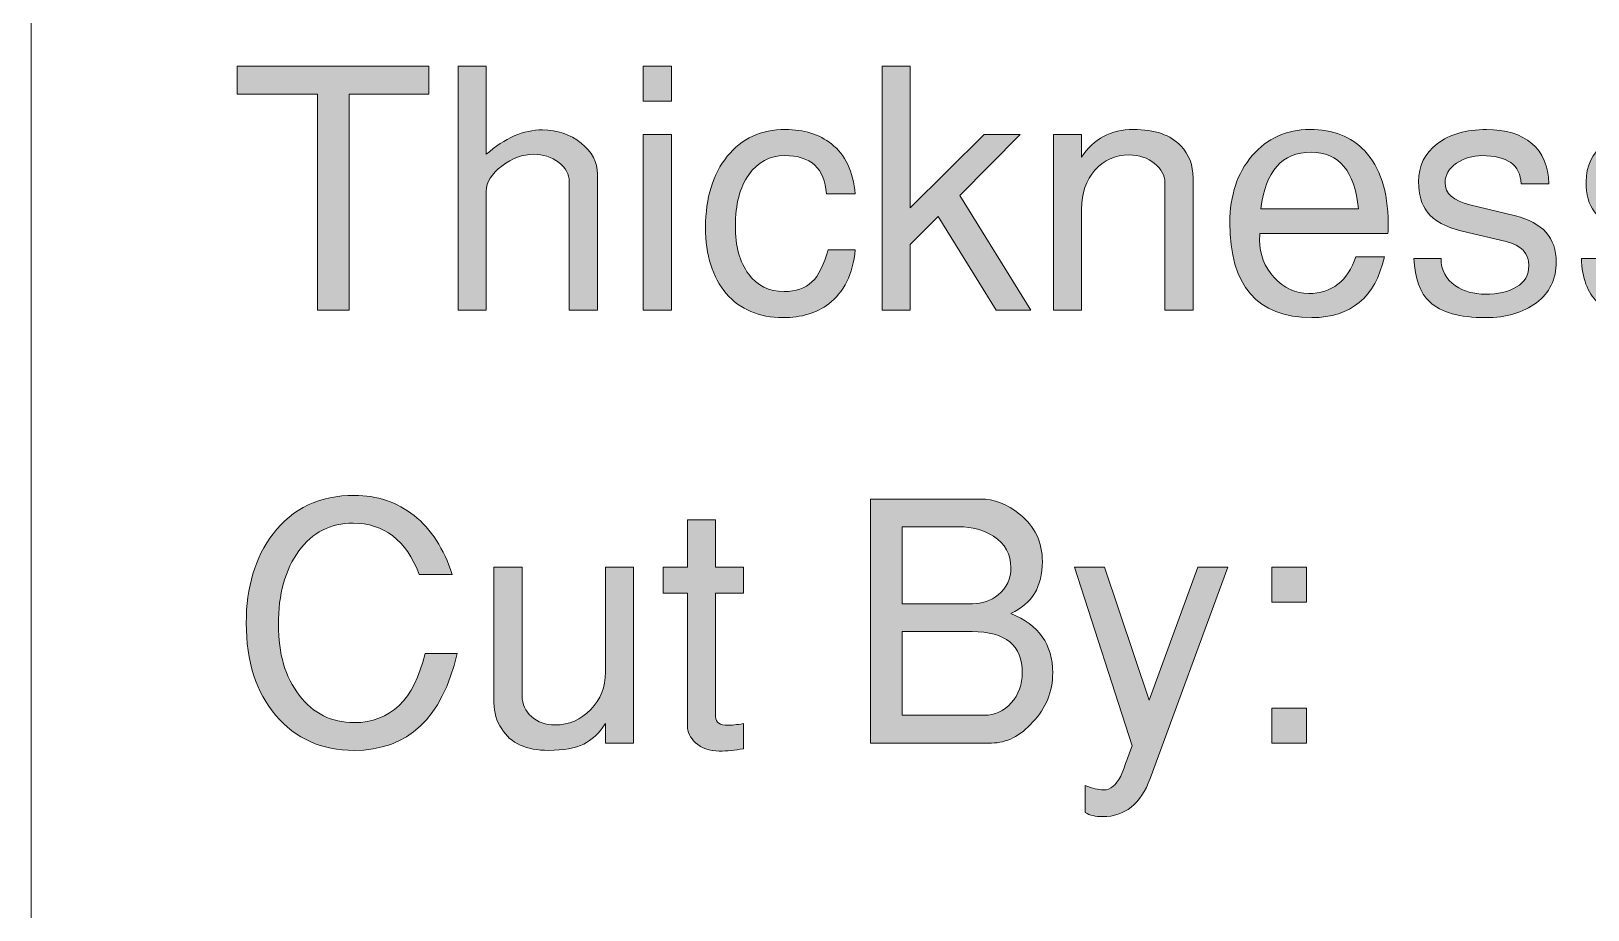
# Model space of a CAD drawing. Header units: inches. Extents: x 0.51 to 4.61, y -3.99 to -0.49.
# Drawn here: x 0.505 to 1.28, y -3.553 to -3.115 of the extents above; entities that cross this region are included whole.
import ezdxf

# ---------------------------------------------------------------- set-up
doc = ezdxf.new("R2010")
doc.units = ezdxf.units.IN
doc.header["$MEASUREMENT"] = 0
doc.layers.add('Layer 1', color=7, linetype='Continuous')

# ---------------------------------------------------------------- blocks, each defined once
blk = doc.blocks.new('block 9')
at = {"layer": 'Layer 1', "true_color": 0xed1f24}
h = blk.add_hatch(color=240, dxfattribs=at)
h.dxf.hatch_style = 2
h.paths.add_polyline_path([(0.70293, -3.14682), (0.66326, -3.14682), (0.66326, -3.25448), (0.64759, -3.25448), (0.64759, -3.14682), (0.60759, -3.14682), (0.60759, -3.13298), (0.70293, -3.13298)])
h = blk.add_hatch(color=240, dxfattribs=at)
h.dxf.hatch_style = 2
edge = h.paths.add_edge_path()
edge.add_spline(control_points=[(0.78693, -3.25448), (0.78693, -3.25448), (0.77293, -3.25448), (0.77293, -3.25448), (0.77293, -3.25448), (0.77293, -3.19048), (0.77293, -3.19048), (0.77293, -3.18671), (0.77115, -3.18349), (0.76759, -3.18081), (0.76404, -3.17815), (0.75987, -3.17682), (0.75509, -3.17682), (0.74976, -3.17682), (0.74451, -3.17876), (0.73934, -3.18265), (0.73418, -3.18654), (0.73159, -3.19071), (0.73159, -3.19515), (0.73159, -3.19515), (0.73159, -3.25448), (0.73159, -3.25448), (0.73159, -3.25448), (0.71759, -3.25448), (0.71759, -3.25448), (0.71759, -3.25448), (0.71759, -3.13298), (0.71759, -3.13298), (0.71759, -3.13298), (0.73159, -3.13298), (0.73159, -3.13298), (0.73159, -3.13298), (0.73159, -3.17682), (0.73159, -3.17682), (0.74081, -3.16871), (0.75015, -3.16465), (0.75959, -3.16465), (0.76693, -3.16465), (0.77332, -3.16684), (0.77876, -3.17123), (0.7842, -3.17563), (0.78693, -3.18076), (0.78693, -3.18665), (0.78693, -3.18665), (0.78693, -3.25448), (0.78693, -3.25448)], knot_values=[0, 0, 0, 0, 1, 1, 1, 2, 2, 2, 3, 3, 3, 4, 4, 4, 5, 5, 5, 6, 6, 6, 7, 7, 7, 8, 8, 8, 9, 9, 9, 10, 10, 10, 11, 11, 11, 12, 12, 12, 13, 13, 13, 14, 14, 14, 15, 15, 15, 15], degree=3, periodic=1)
h = blk.add_hatch(color=240, dxfattribs=at)
h.dxf.hatch_style = 2
h.paths.add_polyline_path([(0.82376, -3.15032), (0.80976, -3.15032), (0.80976, -3.13298), (0.82376, -3.13298)])
h.paths.add_polyline_path([(0.82376, -3.25448), (0.80976, -3.25448), (0.80976, -3.16699), (0.82376, -3.16699)])
h = blk.add_hatch(color=240, dxfattribs=at)
h.dxf.hatch_style = 2
h.paths.add_polyline_path([(1.00267, -3.25448), (0.98543, -3.25448), (0.95654, -3.20773), (0.94259, -3.22178), (0.94259, -3.25448), (0.92859, -3.25448), (0.92859, -3.13298), (0.94259, -3.13298), (0.94259, -3.20348), (0.97942, -3.16699), (0.99742, -3.16699), (0.96732, -3.19728)])
h = blk.add_hatch(color=240, dxfattribs=at)
h.dxf.hatch_style = 2
edge = h.paths.add_edge_path()
edge.add_spline(control_points=[(0.91526, -3.22432), (0.91404, -3.23654), (0.90965, -3.24554), (0.90209, -3.25132), (0.89609, -3.25587), (0.88848, -3.25815), (0.87926, -3.25815), (0.86737, -3.25815), (0.85798, -3.25415), (0.85109, -3.24615), (0.8442, -3.23815), (0.84076, -3.22715), (0.84076, -3.21315), (0.84076, -3.19848), (0.84437, -3.18671), (0.85159, -3.17782), (0.85881, -3.16892), (0.86842, -3.16448), (0.88043, -3.16448), (0.88976, -3.16448), (0.89743, -3.16687), (0.90342, -3.17165), (0.91031, -3.1771), (0.91426, -3.18537), (0.91526, -3.19649), (0.91526, -3.19649), (0.90089, -3.19649), (0.90089, -3.19649), (0.90011, -3.18382), (0.8932, -3.17748), (0.88016, -3.17748), (0.87269, -3.17748), (0.86673, -3.18065), (0.86228, -3.18698), (0.85782, -3.19332), (0.85559, -3.20182), (0.85559, -3.21248), (0.85559, -3.2226), (0.85776, -3.23056), (0.86211, -3.2364), (0.86646, -3.24223), (0.87236, -3.24515), (0.87983, -3.24515), (0.88573, -3.24515), (0.89035, -3.24356), (0.8937, -3.2404), (0.89704, -3.23723), (0.89971, -3.23187), (0.90172, -3.22432), (0.90172, -3.22432), (0.91526, -3.22432), (0.91526, -3.22432)], knot_values=[0, 0, 0, 0, 1, 1, 1, 2, 2, 2, 3, 3, 3, 4, 4, 4, 5, 5, 5, 6, 6, 6, 7, 7, 7, 8, 8, 8, 9, 9, 9, 10, 10, 10, 11, 11, 11, 12, 12, 12, 13, 13, 13, 14, 14, 14, 15, 15, 15, 16, 16, 16, 17, 17, 17, 17], degree=3, periodic=1)
h = blk.add_hatch(color=240, dxfattribs=at)
h.dxf.hatch_style = 2
edge = h.paths.add_edge_path()
edge.add_spline(control_points=[(1.08343, -3.25448), (1.08343, -3.25448), (1.06942, -3.25448), (1.06942, -3.25448), (1.06942, -3.25448), (1.06942, -3.19082), (1.06942, -3.19082), (1.06942, -3.18737), (1.0677, -3.18423), (1.06426, -3.1814), (1.06081, -3.17857), (1.05659, -3.17715), (1.05159, -3.17715), (1.0447, -3.17715), (1.03904, -3.17968), (1.03459, -3.18473), (1.03014, -3.18979), (1.02793, -3.19621), (1.02793, -3.20398), (1.02793, -3.20398), (1.02793, -3.25448), (1.02793, -3.25448), (1.02793, -3.25448), (1.01392, -3.25448), (1.01392, -3.25448), (1.01392, -3.25448), (1.01392, -3.16699), (1.01392, -3.16699), (1.01392, -3.16699), (1.02793, -3.16699), (1.02793, -3.16699), (1.02793, -3.16699), (1.02793, -3.17832), (1.02793, -3.17832), (1.03392, -3.16909), (1.04253, -3.16448), (1.05376, -3.16448), (1.06443, -3.16448), (1.07231, -3.16721), (1.07743, -3.17265), (1.08143, -3.17687), (1.08343, -3.1822), (1.08343, -3.18865), (1.08343, -3.18865), (1.08343, -3.25448), (1.08343, -3.25448)], knot_values=[0, 0, 0, 0, 1, 1, 1, 2, 2, 2, 3, 3, 3, 4, 4, 4, 5, 5, 5, 6, 6, 6, 7, 7, 7, 8, 8, 8, 9, 9, 9, 10, 10, 10, 11, 11, 11, 12, 12, 12, 13, 13, 13, 14, 14, 14, 15, 15, 15, 15], degree=3, periodic=1)
h = blk.add_hatch(color=240, dxfattribs=at)
h.dxf.hatch_style = 2
edge = h.paths.add_edge_path()
edge.add_spline(control_points=[(1.18059, -3.21115), (1.18059, -3.21326), (1.18054, -3.21498), (1.18042, -3.21632), (1.18042, -3.21632), (1.11675, -3.21632), (1.11675, -3.21632), (1.11664, -3.2171), (1.11659, -3.21821), (1.11659, -3.21965), (1.11659, -3.22665), (1.119, -3.23282), (1.12382, -3.23815), (1.12864, -3.24348), (1.13437, -3.24615), (1.14103, -3.24615), (1.15255, -3.24615), (1.16036, -3.24004), (1.16446, -3.22782), (1.16446, -3.22782), (1.17876, -3.22782), (1.17876, -3.22782), (1.17409, -3.24804), (1.16203, -3.25815), (1.14259, -3.25815), (1.11536, -3.25815), (1.10176, -3.24237), (1.10176, -3.21082), (1.10176, -3.19726), (1.10548, -3.18615), (1.11292, -3.17748), (1.12037, -3.16882), (1.12992, -3.16448), (1.14159, -3.16448), (1.15304, -3.16448), (1.16214, -3.16804), (1.16892, -3.17515), (1.17659, -3.18326), (1.18048, -3.19526), (1.18059, -3.21115)], knot_values=[0, 0, 0, 0, 1, 1, 1, 2, 2, 2, 3, 3, 3, 4, 4, 4, 5, 5, 5, 6, 6, 6, 7, 7, 7, 8, 8, 8, 9, 9, 9, 10, 10, 10, 11, 11, 11, 12, 12, 12, 13, 13, 13, 13], degree=3, periodic=1)
edge = h.paths.add_edge_path()
edge.add_spline(control_points=[(1.16576, -3.20398), (1.16397, -3.18521), (1.15611, -3.17582), (1.14218, -3.17582), (1.12768, -3.17582), (1.11937, -3.18521), (1.11726, -3.20398), (1.11726, -3.20398), (1.16576, -3.20398), (1.16576, -3.20398)], knot_values=[0, 0, 0, 0, 1, 1, 1, 2, 2, 2, 3, 3, 3, 3], degree=3, periodic=1)
h = blk.add_hatch(color=240, dxfattribs=at)
h.dxf.hatch_style = 2
edge = h.paths.add_edge_path()
edge.add_spline(control_points=[(1.26426, -3.23048), (1.26426, -3.23904), (1.26095, -3.24579), (1.25434, -3.25073), (1.24773, -3.25568), (1.23931, -3.25815), (1.22909, -3.25815), (1.21608, -3.25815), (1.20681, -3.25554), (1.20125, -3.25032), (1.19648, -3.24587), (1.19386, -3.23865), (1.19342, -3.22865), (1.19342, -3.22865), (1.20692, -3.22865), (1.20692, -3.22865), (1.20692, -3.23454), (1.20931, -3.2391), (1.21409, -3.24232), (1.2182, -3.2451), (1.22314, -3.24648), (1.22892, -3.24648), (1.23526, -3.24648), (1.24044, -3.24529), (1.24451, -3.24289), (1.24856, -3.2405), (1.25059, -3.23696), (1.25059, -3.23228), (1.25059, -3.22604), (1.24681, -3.22203), (1.23927, -3.22025), (1.23927, -3.22025), (1.21743, -3.21512), (1.21743, -3.21512), (1.2092, -3.21312), (1.20337, -3.2099), (1.19992, -3.20546), (1.19714, -3.2018), (1.19575, -3.1968), (1.19575, -3.19047), (1.19575, -3.18258), (1.19884, -3.17628), (1.205, -3.17156), (1.21117, -3.16684), (1.21937, -3.16448), (1.22959, -3.16448), (1.23914, -3.16448), (1.24664, -3.16679), (1.25209, -3.1714), (1.25753, -3.17601), (1.26036, -3.18271), (1.26059, -3.19148), (1.26059, -3.19148), (1.24675, -3.19148), (1.24675, -3.19148), (1.24642, -3.18215), (1.23992, -3.17748), (1.22725, -3.17748), (1.22259, -3.17748), (1.21836, -3.17876), (1.21459, -3.18132), (1.21081, -3.18387), (1.20892, -3.18709), (1.20892, -3.19099), (1.20892, -3.19632), (1.21303, -3.19999), (1.22125, -3.20199), (1.22125, -3.20199), (1.24392, -3.20749), (1.24392, -3.20749), (1.25747, -3.21082), (1.26426, -3.21849), (1.26426, -3.23048)], knot_values=[0, 0, 0, 0, 1, 1, 1, 2, 2, 2, 3, 3, 3, 4, 4, 4, 5, 5, 5, 6, 6, 6, 7, 7, 7, 8, 8, 8, 9, 9, 9, 10, 10, 10, 11, 11, 11, 12, 12, 12, 13, 13, 13, 14, 14, 14, 15, 15, 15, 16, 16, 16, 17, 17, 17, 18, 18, 18, 19, 19, 19, 20, 20, 20, 21, 21, 21, 22, 22, 22, 23, 23, 23, 24, 24, 24, 24], degree=3, periodic=1)
h = blk.add_hatch(color=240, dxfattribs=at)
h.dxf.hatch_style = 2
edge = h.paths.add_edge_path()
edge.add_spline(control_points=[(1.34759, -3.23048), (1.34759, -3.23904), (1.34428, -3.24579), (1.33767, -3.25073), (1.33106, -3.25568), (1.32265, -3.25815), (1.31242, -3.25815), (1.29942, -3.25815), (1.29014, -3.25554), (1.28459, -3.25032), (1.27981, -3.24587), (1.27719, -3.23865), (1.27675, -3.22865), (1.27675, -3.22865), (1.29026, -3.22865), (1.29026, -3.22865), (1.29026, -3.23454), (1.29264, -3.2391), (1.29742, -3.24232), (1.30153, -3.2451), (1.30648, -3.24648), (1.31226, -3.24648), (1.31859, -3.24648), (1.32378, -3.24529), (1.32784, -3.24289), (1.3319, -3.2405), (1.33392, -3.23696), (1.33392, -3.23228), (1.33392, -3.22604), (1.33015, -3.22203), (1.3226, -3.22025), (1.3226, -3.22025), (1.30076, -3.21512), (1.30076, -3.21512), (1.29253, -3.21312), (1.2867, -3.2099), (1.28326, -3.20546), (1.28048, -3.2018), (1.27909, -3.1968), (1.27909, -3.19047), (1.27909, -3.18258), (1.28217, -3.17628), (1.28834, -3.17156), (1.29451, -3.16684), (1.3027, -3.16448), (1.31292, -3.16448), (1.32248, -3.16448), (1.32998, -3.16679), (1.33542, -3.1714), (1.34086, -3.17601), (1.3437, -3.18271), (1.34392, -3.19148), (1.34392, -3.19148), (1.33008, -3.19148), (1.33008, -3.19148), (1.32975, -3.18215), (1.32326, -3.17748), (1.31059, -3.17748), (1.30592, -3.17748), (1.3017, -3.17876), (1.29792, -3.18132), (1.29414, -3.18387), (1.29226, -3.18709), (1.29226, -3.19099), (1.29226, -3.19632), (1.29637, -3.19999), (1.30459, -3.20199), (1.30459, -3.20199), (1.32726, -3.20749), (1.32726, -3.20749), (1.34081, -3.21082), (1.34759, -3.21849), (1.34759, -3.23048)], knot_values=[0, 0, 0, 0, 1, 1, 1, 2, 2, 2, 3, 3, 3, 4, 4, 4, 5, 5, 5, 6, 6, 6, 7, 7, 7, 8, 8, 8, 9, 9, 9, 10, 10, 10, 11, 11, 11, 12, 12, 12, 13, 13, 13, 14, 14, 14, 15, 15, 15, 16, 16, 16, 17, 17, 17, 18, 18, 18, 19, 19, 19, 20, 20, 20, 21, 21, 21, 22, 22, 22, 23, 23, 23, 24, 24, 24, 24], degree=3, periodic=1)
at = {"layer": 'Layer 1', "lineweight": 0}
for points in [[(0.70293, -3.14682), (0.66326, -3.14682), (0.66326, -3.25448), (0.64759, -3.25448), (0.64759, -3.14682), (0.60759, -3.14682), (0.60759, -3.13298), (0.70293, -3.13298), (0.70293, -3.14682)], [(0.82376, -3.15032), (0.80976, -3.15032), (0.80976, -3.13298), (0.82376, -3.13298), (0.82376, -3.15032)], [(1.00267, -3.25448), (0.98543, -3.25448), (0.95654, -3.20773), (0.94259, -3.22178), (0.94259, -3.25448), (0.92859, -3.25448), (0.92859, -3.13298), (0.94259, -3.13298), (0.94259, -3.20348), (0.97942, -3.16699), (0.99742, -3.16699), (0.96732, -3.19728), (1.00267, -3.25448)], [(0.82376, -3.25448), (0.80976, -3.25448), (0.80976, -3.16699), (0.82376, -3.16699), (0.82376, -3.25448)]]:
    blk.add_lwpolyline(points, dxfattribs=at)
for points, knots in [([(0.78693, -3.25448), (0.78693, -3.25448), (0.77293, -3.25448), (0.77293, -3.25448), (0.77293, -3.25448), (0.77293, -3.19048), (0.77293, -3.19048), (0.77293, -3.18671), (0.77115, -3.18349), (0.76759, -3.18081), (0.76404, -3.17815), (0.75987, -3.17682), (0.75509, -3.17682), (0.74976, -3.17682), (0.74451, -3.17876), (0.73934, -3.18265), (0.73418, -3.18654), (0.73159, -3.19071), (0.73159, -3.19515), (0.73159, -3.19515), (0.73159, -3.25448), (0.73159, -3.25448), (0.73159, -3.25448), (0.71759, -3.25448), (0.71759, -3.25448), (0.71759, -3.25448), (0.71759, -3.13298), (0.71759, -3.13298), (0.71759, -3.13298), (0.73159, -3.13298), (0.73159, -3.13298), (0.73159, -3.13298), (0.73159, -3.17682), (0.73159, -3.17682), (0.74081, -3.16871), (0.75015, -3.16465), (0.75959, -3.16465), (0.76693, -3.16465), (0.77332, -3.16684), (0.77876, -3.17123), (0.7842, -3.17563), (0.78693, -3.18076), (0.78693, -3.18665), (0.78693, -3.18665), (0.78693, -3.25448), (0.78693, -3.25448)], [0, 0, 0, 0, 1, 1, 1, 2, 2, 2, 3, 3, 3, 4, 4, 4, 5, 5, 5, 6, 6, 6, 7, 7, 7, 8, 8, 8, 9, 9, 9, 10, 10, 10, 11, 11, 11, 12, 12, 12, 13, 13, 13, 14, 14, 14, 15, 15, 15, 15]), ([(0.91526, -3.22432), (0.91404, -3.23654), (0.90965, -3.24554), (0.90209, -3.25132), (0.89609, -3.25587), (0.88848, -3.25815), (0.87926, -3.25815), (0.86737, -3.25815), (0.85798, -3.25415), (0.85109, -3.24615), (0.8442, -3.23815), (0.84076, -3.22715), (0.84076, -3.21315), (0.84076, -3.19848), (0.84437, -3.18671), (0.85159, -3.17782), (0.85881, -3.16892), (0.86842, -3.16448), (0.88043, -3.16448), (0.88976, -3.16448), (0.89743, -3.16687), (0.90342, -3.17165), (0.91031, -3.1771), (0.91426, -3.18537), (0.91526, -3.19649), (0.91526, -3.19649), (0.90089, -3.19649), (0.90089, -3.19649), (0.90011, -3.18382), (0.8932, -3.17748), (0.88016, -3.17748), (0.87269, -3.17748), (0.86673, -3.18065), (0.86228, -3.18698), (0.85782, -3.19332), (0.85559, -3.20182), (0.85559, -3.21248), (0.85559, -3.2226), (0.85776, -3.23056), (0.86211, -3.2364), (0.86646, -3.24223), (0.87236, -3.24515), (0.87983, -3.24515), (0.88573, -3.24515), (0.89035, -3.24356), (0.8937, -3.2404), (0.89704, -3.23723), (0.89971, -3.23187), (0.90172, -3.22432), (0.90172, -3.22432), (0.91526, -3.22432), (0.91526, -3.22432)], [0, 0, 0, 0, 1, 1, 1, 2, 2, 2, 3, 3, 3, 4, 4, 4, 5, 5, 5, 6, 6, 6, 7, 7, 7, 8, 8, 8, 9, 9, 9, 10, 10, 10, 11, 11, 11, 12, 12, 12, 13, 13, 13, 14, 14, 14, 15, 15, 15, 16, 16, 16, 17, 17, 17, 17]), ([(1.08343, -3.25448), (1.08343, -3.25448), (1.06942, -3.25448), (1.06942, -3.25448), (1.06942, -3.25448), (1.06942, -3.19082), (1.06942, -3.19082), (1.06942, -3.18737), (1.0677, -3.18423), (1.06426, -3.1814), (1.06081, -3.17857), (1.05659, -3.17715), (1.05159, -3.17715), (1.0447, -3.17715), (1.03904, -3.17968), (1.03459, -3.18473), (1.03014, -3.18979), (1.02793, -3.19621), (1.02793, -3.20398), (1.02793, -3.20398), (1.02793, -3.25448), (1.02793, -3.25448), (1.02793, -3.25448), (1.01392, -3.25448), (1.01392, -3.25448), (1.01392, -3.25448), (1.01392, -3.16699), (1.01392, -3.16699), (1.01392, -3.16699), (1.02793, -3.16699), (1.02793, -3.16699), (1.02793, -3.16699), (1.02793, -3.17832), (1.02793, -3.17832), (1.03392, -3.16909), (1.04253, -3.16448), (1.05376, -3.16448), (1.06443, -3.16448), (1.07231, -3.16721), (1.07743, -3.17265), (1.08143, -3.17687), (1.08343, -3.1822), (1.08343, -3.18865), (1.08343, -3.18865), (1.08343, -3.25448), (1.08343, -3.25448)], [0, 0, 0, 0, 1, 1, 1, 2, 2, 2, 3, 3, 3, 4, 4, 4, 5, 5, 5, 6, 6, 6, 7, 7, 7, 8, 8, 8, 9, 9, 9, 10, 10, 10, 11, 11, 11, 12, 12, 12, 13, 13, 13, 14, 14, 14, 15, 15, 15, 15]), ([(1.18059, -3.21115), (1.18059, -3.21326), (1.18054, -3.21498), (1.18042, -3.21632), (1.18042, -3.21632), (1.11675, -3.21632), (1.11675, -3.21632), (1.11664, -3.2171), (1.11659, -3.21821), (1.11659, -3.21965), (1.11659, -3.22665), (1.119, -3.23282), (1.12382, -3.23815), (1.12864, -3.24348), (1.13437, -3.24615), (1.14103, -3.24615), (1.15255, -3.24615), (1.16036, -3.24004), (1.16446, -3.22782), (1.16446, -3.22782), (1.17876, -3.22782), (1.17876, -3.22782), (1.17409, -3.24804), (1.16203, -3.25815), (1.14259, -3.25815), (1.11536, -3.25815), (1.10176, -3.24237), (1.10176, -3.21082), (1.10176, -3.19726), (1.10548, -3.18615), (1.11292, -3.17748), (1.12037, -3.16882), (1.12992, -3.16448), (1.14159, -3.16448), (1.15304, -3.16448), (1.16214, -3.16804), (1.16892, -3.17515), (1.17659, -3.18326), (1.18048, -3.19526), (1.18059, -3.21115)], [0, 0, 0, 0, 1, 1, 1, 2, 2, 2, 3, 3, 3, 4, 4, 4, 5, 5, 5, 6, 6, 6, 7, 7, 7, 8, 8, 8, 9, 9, 9, 10, 10, 10, 11, 11, 11, 12, 12, 12, 13, 13, 13, 13]), ([(1.26426, -3.23048), (1.26426, -3.23904), (1.26095, -3.24579), (1.25434, -3.25073), (1.24773, -3.25568), (1.23931, -3.25815), (1.22909, -3.25815), (1.21608, -3.25815), (1.20681, -3.25554), (1.20125, -3.25032), (1.19648, -3.24587), (1.19386, -3.23865), (1.19342, -3.22865), (1.19342, -3.22865), (1.20692, -3.22865), (1.20692, -3.22865), (1.20692, -3.23454), (1.20931, -3.2391), (1.21409, -3.24232), (1.2182, -3.2451), (1.22314, -3.24648), (1.22892, -3.24648), (1.23526, -3.24648), (1.24044, -3.24529), (1.24451, -3.24289), (1.24856, -3.2405), (1.25059, -3.23696), (1.25059, -3.23228), (1.25059, -3.22604), (1.24681, -3.22203), (1.23927, -3.22025), (1.23927, -3.22025), (1.21743, -3.21512), (1.21743, -3.21512), (1.2092, -3.21312), (1.20337, -3.2099), (1.19992, -3.20546), (1.19714, -3.2018), (1.19575, -3.1968), (1.19575, -3.19047), (1.19575, -3.18258), (1.19884, -3.17628), (1.205, -3.17156), (1.21117, -3.16684), (1.21937, -3.16448), (1.22959, -3.16448), (1.23914, -3.16448), (1.24664, -3.16679), (1.25209, -3.1714), (1.25753, -3.17601), (1.26036, -3.18271), (1.26059, -3.19148), (1.26059, -3.19148), (1.24675, -3.19148), (1.24675, -3.19148), (1.24642, -3.18215), (1.23992, -3.17748), (1.22725, -3.17748), (1.22259, -3.17748), (1.21836, -3.17876), (1.21459, -3.18132), (1.21081, -3.18387), (1.20892, -3.18709), (1.20892, -3.19099), (1.20892, -3.19632), (1.21303, -3.19999), (1.22125, -3.20199), (1.22125, -3.20199), (1.24392, -3.20749), (1.24392, -3.20749), (1.25747, -3.21082), (1.26426, -3.21849), (1.26426, -3.23048)], [0, 0, 0, 0, 1, 1, 1, 2, 2, 2, 3, 3, 3, 4, 4, 4, 5, 5, 5, 6, 6, 6, 7, 7, 7, 8, 8, 8, 9, 9, 9, 10, 10, 10, 11, 11, 11, 12, 12, 12, 13, 13, 13, 14, 14, 14, 15, 15, 15, 16, 16, 16, 17, 17, 17, 18, 18, 18, 19, 19, 19, 20, 20, 20, 21, 21, 21, 22, 22, 22, 23, 23, 23, 24, 24, 24, 24]), ([(1.34759, -3.23048), (1.34759, -3.23904), (1.34428, -3.24579), (1.33767, -3.25073), (1.33106, -3.25568), (1.32265, -3.25815), (1.31242, -3.25815), (1.29942, -3.25815), (1.29014, -3.25554), (1.28459, -3.25032), (1.27981, -3.24587), (1.27719, -3.23865), (1.27675, -3.22865), (1.27675, -3.22865), (1.29026, -3.22865), (1.29026, -3.22865), (1.29026, -3.23454), (1.29264, -3.2391), (1.29742, -3.24232), (1.30153, -3.2451), (1.30648, -3.24648), (1.31226, -3.24648), (1.31859, -3.24648), (1.32378, -3.24529), (1.32784, -3.24289), (1.3319, -3.2405), (1.33392, -3.23696), (1.33392, -3.23228), (1.33392, -3.22604), (1.33015, -3.22203), (1.3226, -3.22025), (1.3226, -3.22025), (1.30076, -3.21512), (1.30076, -3.21512), (1.29253, -3.21312), (1.2867, -3.2099), (1.28326, -3.20546), (1.28048, -3.2018), (1.27909, -3.1968), (1.27909, -3.19047), (1.27909, -3.18258), (1.28217, -3.17628), (1.28834, -3.17156), (1.29451, -3.16684), (1.3027, -3.16448), (1.31292, -3.16448), (1.32248, -3.16448), (1.32998, -3.16679), (1.33542, -3.1714), (1.34086, -3.17601), (1.3437, -3.18271), (1.34392, -3.19148), (1.34392, -3.19148), (1.33008, -3.19148), (1.33008, -3.19148), (1.32975, -3.18215), (1.32326, -3.17748), (1.31059, -3.17748), (1.30592, -3.17748), (1.3017, -3.17876), (1.29792, -3.18132), (1.29414, -3.18387), (1.29226, -3.18709), (1.29226, -3.19099), (1.29226, -3.19632), (1.29637, -3.19999), (1.30459, -3.20199), (1.30459, -3.20199), (1.32726, -3.20749), (1.32726, -3.20749), (1.34081, -3.21082), (1.34759, -3.21849), (1.34759, -3.23048)], [0, 0, 0, 0, 1, 1, 1, 2, 2, 2, 3, 3, 3, 4, 4, 4, 5, 5, 5, 6, 6, 6, 7, 7, 7, 8, 8, 8, 9, 9, 9, 10, 10, 10, 11, 11, 11, 12, 12, 12, 13, 13, 13, 14, 14, 14, 15, 15, 15, 16, 16, 16, 17, 17, 17, 18, 18, 18, 19, 19, 19, 20, 20, 20, 21, 21, 21, 22, 22, 22, 23, 23, 23, 24, 24, 24, 24]), ([(1.16576, -3.20398), (1.16397, -3.18521), (1.15611, -3.17582), (1.14218, -3.17582), (1.12768, -3.17582), (1.11937, -3.18521), (1.11726, -3.20398), (1.11726, -3.20398), (1.16576, -3.20398), (1.16576, -3.20398)], [0, 0, 0, 0, 1, 1, 1, 2, 2, 2, 3, 3, 3, 3])]:
    blk.add_open_spline(points, degree=3, knots=knots, dxfattribs=at)
blk = doc.blocks.new('block 8')
at = {"layer": 'Layer 1'}
blk.add_blockref('block 9', (0, 0), dxfattribs=at)
blk = doc.blocks.new('block 15')
at = {"layer": 'Layer 1', "true_color": 0xed1f24}
h = blk.add_hatch(color=240, dxfattribs=at)
h.dxf.hatch_style = 2
edge = h.paths.add_edge_path()
edge.add_spline(control_points=[(0.7171, -3.42551), (0.70965, -3.45762), (0.69253, -3.47368), (0.66576, -3.47368), (0.64964, -3.47368), (0.63668, -3.46788), (0.62684, -3.45626), (0.61701, -3.44465), (0.61209, -3.42934), (0.61209, -3.41035), (0.61209, -3.39235), (0.61654, -3.37751), (0.62543, -3.36584), (0.6352, -3.35307), (0.6487, -3.34668), (0.66593, -3.34668), (0.67726, -3.34668), (0.68717, -3.35004), (0.69568, -3.35676), (0.70418, -3.36348), (0.71048, -3.37324), (0.71459, -3.38601), (0.71459, -3.38601), (0.69826, -3.38601), (0.69826, -3.38601), (0.6917, -3.36901), (0.6807, -3.36051), (0.66526, -3.36051), (0.65403, -3.36051), (0.64503, -3.36513), (0.63826, -3.37434), (0.63148, -3.38357), (0.62809, -3.39585), (0.62809, -3.41118), (0.62809, -3.42551), (0.63156, -3.43721), (0.63851, -3.44626), (0.64545, -3.45532), (0.65453, -3.45985), (0.66576, -3.45985), (0.68387, -3.45985), (0.69564, -3.4484), (0.70109, -3.42551), (0.70109, -3.42551), (0.7171, -3.42551), (0.7171, -3.42551)], knot_values=[0, 0, 0, 0, 1, 1, 1, 2, 2, 2, 3, 3, 3, 4, 4, 4, 5, 5, 5, 6, 6, 6, 7, 7, 7, 8, 8, 8, 9, 9, 9, 10, 10, 10, 11, 11, 11, 12, 12, 12, 13, 13, 13, 14, 14, 14, 15, 15, 15, 15], degree=3, periodic=1)
h = blk.add_hatch(color=240, dxfattribs=at)
h.dxf.hatch_style = 2
edge = h.paths.add_edge_path()
edge.add_spline(control_points=[(1.01359, -3.43501), (1.01359, -3.44434), (1.01025, -3.45257), (1.00359, -3.45968), (0.99737, -3.46657), (0.99053, -3.47001), (0.98309, -3.47001), (0.98309, -3.47001), (0.92293, -3.47001), (0.92293, -3.47001), (0.92293, -3.47001), (0.92293, -3.34851), (0.92293, -3.34851), (0.92293, -3.34851), (0.97759, -3.34851), (0.97759, -3.34851), (0.98437, -3.34851), (0.99087, -3.35101), (0.99709, -3.35601), (1.00465, -3.36212), (1.00842, -3.37001), (1.00842, -3.37968), (1.00842, -3.39212), (1.0032, -3.40074), (0.99276, -3.40551), (1.00665, -3.41118), (1.01359, -3.42101), (1.01359, -3.43501)], knot_values=[0, 0, 0, 0, 1, 1, 1, 2, 2, 2, 3, 3, 3, 4, 4, 4, 5, 5, 5, 6, 6, 6, 7, 7, 7, 8, 8, 8, 9, 9, 9, 9], degree=3, periodic=1)
edge = h.paths.add_edge_path()
edge.add_spline(control_points=[(0.99276, -3.38268), (0.99276, -3.37601), (0.98987, -3.37079), (0.98409, -3.36701), (0.97931, -3.36391), (0.97359, -3.36235), (0.96693, -3.36235), (0.96693, -3.36235), (0.93859, -3.36235), (0.93859, -3.36235), (0.93859, -3.36235), (0.93859, -3.40068), (0.93859, -3.40068), (0.93859, -3.40068), (0.97359, -3.40068), (0.97359, -3.40068), (0.97847, -3.40068), (0.98275, -3.39918), (0.98642, -3.39618), (0.99064, -3.39273), (0.99276, -3.38824), (0.99276, -3.38268)], knot_values=[0, 0, 0, 0, 1, 1, 1, 2, 2, 2, 3, 3, 3, 4, 4, 4, 5, 5, 5, 6, 6, 6, 7, 7, 7, 7], degree=3, periodic=1)
edge = h.paths.add_edge_path()
edge.add_spline(control_points=[(0.99842, -3.43501), (0.99842, -3.42135), (0.99009, -3.41451), (0.97342, -3.41451), (0.97342, -3.41451), (0.93859, -3.41451), (0.93859, -3.41451), (0.93859, -3.41451), (0.93859, -3.45618), (0.93859, -3.45618), (0.93859, -3.45618), (0.97942, -3.45618), (0.97942, -3.45618), (0.98475, -3.45618), (0.98926, -3.45412), (0.99292, -3.45001), (0.99659, -3.4459), (0.99842, -3.4409), (0.99842, -3.43501)], knot_values=[0, 0, 0, 0, 1, 1, 1, 2, 2, 2, 3, 3, 3, 4, 4, 4, 5, 5, 5, 6, 6, 6, 6], degree=3, periodic=1)
h = blk.add_hatch(color=240, dxfattribs=at)
h.dxf.hatch_style = 2
edge = h.paths.add_edge_path()
edge.add_spline(control_points=[(0.85959, -3.47285), (0.85548, -3.47362), (0.85148, -3.47401), (0.84759, -3.47401), (0.8427, -3.47401), (0.83876, -3.47262), (0.83576, -3.46984), (0.83309, -3.4674), (0.83176, -3.46457), (0.83176, -3.46134), (0.83176, -3.46134), (0.83176, -3.39535), (0.83176, -3.39535), (0.83176, -3.39535), (0.81959, -3.39535), (0.81959, -3.39535), (0.81959, -3.39535), (0.81959, -3.38251), (0.81959, -3.38251), (0.81959, -3.38251), (0.83176, -3.38251), (0.83176, -3.38251), (0.83176, -3.38251), (0.83176, -3.35885), (0.83176, -3.35885), (0.83176, -3.35885), (0.84576, -3.35885), (0.84576, -3.35885), (0.84576, -3.35885), (0.84576, -3.38251), (0.84576, -3.38251), (0.84576, -3.38251), (0.85959, -3.38251), (0.85959, -3.38251), (0.85959, -3.38251), (0.85959, -3.39535), (0.85959, -3.39535), (0.85959, -3.39535), (0.84576, -3.39535), (0.84576, -3.39535), (0.84576, -3.39535), (0.84576, -3.45701), (0.84576, -3.45701), (0.84576, -3.45979), (0.84781, -3.46117), (0.85192, -3.46117), (0.85359, -3.46117), (0.85615, -3.4609), (0.85959, -3.46035), (0.85959, -3.46035), (0.85959, -3.47285), (0.85959, -3.47285)], knot_values=[0, 0, 0, 0, 1, 1, 1, 2, 2, 2, 3, 3, 3, 4, 4, 4, 5, 5, 5, 6, 6, 6, 7, 7, 7, 8, 8, 8, 9, 9, 9, 10, 10, 10, 11, 11, 11, 12, 12, 12, 13, 13, 13, 14, 14, 14, 15, 15, 15, 16, 16, 16, 17, 17, 17, 17], degree=3, periodic=1)
h = blk.add_hatch(color=240, dxfattribs=at)
h.dxf.hatch_style = 2
edge = h.paths.add_edge_path()
edge.add_spline(control_points=[(0.80492, -3.47001), (0.80492, -3.47001), (0.79093, -3.47001), (0.79093, -3.47001), (0.79093, -3.47001), (0.79093, -3.46035), (0.79093, -3.46035), (0.78759, -3.46524), (0.78398, -3.46862), (0.78009, -3.47051), (0.77587, -3.47262), (0.77003, -3.47368), (0.76259, -3.47368), (0.75148, -3.47368), (0.7437, -3.47012), (0.73926, -3.46301), (0.7367, -3.45912), (0.73543, -3.45479), (0.73543, -3.45001), (0.73543, -3.45001), (0.73543, -3.38251), (0.73543, -3.38251), (0.73543, -3.38251), (0.74942, -3.38251), (0.74942, -3.38251), (0.74942, -3.38251), (0.74942, -3.44668), (0.74942, -3.44668), (0.74942, -3.45068), (0.75098, -3.45407), (0.7541, -3.45684), (0.7572, -3.45962), (0.76109, -3.46101), (0.76576, -3.46101), (0.77276, -3.46101), (0.7787, -3.45846), (0.78359, -3.45334), (0.78848, -3.44824), (0.79093, -3.44201), (0.79093, -3.43468), (0.79093, -3.43468), (0.79093, -3.38251), (0.79093, -3.38251), (0.79093, -3.38251), (0.80492, -3.38251), (0.80492, -3.38251), (0.80492, -3.38251), (0.80492, -3.47001), (0.80492, -3.47001)], knot_values=[0, 0, 0, 0, 1, 1, 1, 2, 2, 2, 3, 3, 3, 4, 4, 4, 5, 5, 5, 6, 6, 6, 7, 7, 7, 8, 8, 8, 9, 9, 9, 10, 10, 10, 11, 11, 11, 12, 12, 12, 13, 13, 13, 14, 14, 14, 15, 15, 15, 16, 16, 16, 16], degree=3, periodic=1)
h = blk.add_hatch(color=240, dxfattribs=at)
h.dxf.hatch_style = 2
edge = h.paths.add_edge_path()
edge.add_spline(control_points=[(1.10076, -3.38251), (1.10076, -3.38251), (1.06209, -3.48768), (1.06209, -3.48768), (1.05742, -3.50035), (1.04953, -3.50668), (1.03842, -3.50668), (1.03497, -3.50668), (1.03209, -3.506), (1.02976, -3.50466), (1.02976, -3.50466), (1.02976, -3.49118), (1.02976, -3.49118), (1.03331, -3.49262), (1.03636, -3.49335), (1.03892, -3.49335), (1.04226, -3.49335), (1.04509, -3.49106), (1.04742, -3.4865), (1.04776, -3.48594), (1.04964, -3.48094), (1.05309, -3.47148), (1.05309, -3.47148), (1.02442, -3.38251), (1.02442, -3.38251), (1.02442, -3.38251), (1.03931, -3.38251), (1.03931, -3.38251), (1.03931, -3.38251), (1.06152, -3.44864), (1.06152, -3.44864), (1.06152, -3.44864), (1.08584, -3.38251), (1.08584, -3.38251), (1.08584, -3.38251), (1.10076, -3.38251), (1.10076, -3.38251)], knot_values=[0, 0, 0, 0, 1, 1, 1, 2, 2, 2, 3, 3, 3, 4, 4, 4, 5, 5, 5, 6, 6, 6, 7, 7, 7, 8, 8, 8, 9, 9, 9, 10, 10, 10, 11, 11, 11, 12, 12, 12, 12], degree=3, periodic=1)
h = blk.add_hatch(color=240, dxfattribs=at)
h.dxf.hatch_style = 2
h.paths.add_polyline_path([(1.13992, -3.39985), (1.12259, -3.39985), (1.12259, -3.38251), (1.13992, -3.38251)])
h.paths.add_polyline_path([(1.13992, -3.47001), (1.12259, -3.47001), (1.12259, -3.45268), (1.13992, -3.45268)])
at = {"layer": 'Layer 1', "lineweight": 0}
for points in [[(1.13992, -3.39985), (1.12259, -3.39985), (1.12259, -3.38251), (1.13992, -3.38251), (1.13992, -3.39985)], [(1.13992, -3.47001), (1.12259, -3.47001), (1.12259, -3.45268), (1.13992, -3.45268), (1.13992, -3.47001)]]:
    blk.add_lwpolyline(points, dxfattribs=at)
for points, knots in [([(0.7171, -3.42551), (0.70965, -3.45762), (0.69253, -3.47368), (0.66576, -3.47368), (0.64964, -3.47368), (0.63668, -3.46788), (0.62684, -3.45626), (0.61701, -3.44465), (0.61209, -3.42934), (0.61209, -3.41035), (0.61209, -3.39235), (0.61654, -3.37751), (0.62543, -3.36584), (0.6352, -3.35307), (0.6487, -3.34668), (0.66593, -3.34668), (0.67726, -3.34668), (0.68717, -3.35004), (0.69568, -3.35676), (0.70418, -3.36348), (0.71048, -3.37324), (0.71459, -3.38601), (0.71459, -3.38601), (0.69826, -3.38601), (0.69826, -3.38601), (0.6917, -3.36901), (0.6807, -3.36051), (0.66526, -3.36051), (0.65403, -3.36051), (0.64503, -3.36513), (0.63826, -3.37434), (0.63148, -3.38357), (0.62809, -3.39585), (0.62809, -3.41118), (0.62809, -3.42551), (0.63156, -3.43721), (0.63851, -3.44626), (0.64545, -3.45532), (0.65453, -3.45985), (0.66576, -3.45985), (0.68387, -3.45985), (0.69564, -3.4484), (0.70109, -3.42551), (0.70109, -3.42551), (0.7171, -3.42551), (0.7171, -3.42551)], [0, 0, 0, 0, 1, 1, 1, 2, 2, 2, 3, 3, 3, 4, 4, 4, 5, 5, 5, 6, 6, 6, 7, 7, 7, 8, 8, 8, 9, 9, 9, 10, 10, 10, 11, 11, 11, 12, 12, 12, 13, 13, 13, 14, 14, 14, 15, 15, 15, 15]), ([(1.01359, -3.43501), (1.01359, -3.44434), (1.01025, -3.45257), (1.00359, -3.45968), (0.99737, -3.46657), (0.99053, -3.47001), (0.98309, -3.47001), (0.98309, -3.47001), (0.92293, -3.47001), (0.92293, -3.47001), (0.92293, -3.47001), (0.92293, -3.34851), (0.92293, -3.34851), (0.92293, -3.34851), (0.97759, -3.34851), (0.97759, -3.34851), (0.98437, -3.34851), (0.99087, -3.35101), (0.99709, -3.35601), (1.00465, -3.36212), (1.00842, -3.37001), (1.00842, -3.37968), (1.00842, -3.39212), (1.0032, -3.40074), (0.99276, -3.40551), (1.00665, -3.41118), (1.01359, -3.42101), (1.01359, -3.43501)], [0, 0, 0, 0, 1, 1, 1, 2, 2, 2, 3, 3, 3, 4, 4, 4, 5, 5, 5, 6, 6, 6, 7, 7, 7, 8, 8, 8, 9, 9, 9, 9]), ([(0.85959, -3.47285), (0.85548, -3.47362), (0.85148, -3.47401), (0.84759, -3.47401), (0.8427, -3.47401), (0.83876, -3.47262), (0.83576, -3.46984), (0.83309, -3.4674), (0.83176, -3.46457), (0.83176, -3.46134), (0.83176, -3.46134), (0.83176, -3.39535), (0.83176, -3.39535), (0.83176, -3.39535), (0.81959, -3.39535), (0.81959, -3.39535), (0.81959, -3.39535), (0.81959, -3.38251), (0.81959, -3.38251), (0.81959, -3.38251), (0.83176, -3.38251), (0.83176, -3.38251), (0.83176, -3.38251), (0.83176, -3.35885), (0.83176, -3.35885), (0.83176, -3.35885), (0.84576, -3.35885), (0.84576, -3.35885), (0.84576, -3.35885), (0.84576, -3.38251), (0.84576, -3.38251), (0.84576, -3.38251), (0.85959, -3.38251), (0.85959, -3.38251), (0.85959, -3.38251), (0.85959, -3.39535), (0.85959, -3.39535), (0.85959, -3.39535), (0.84576, -3.39535), (0.84576, -3.39535), (0.84576, -3.39535), (0.84576, -3.45701), (0.84576, -3.45701), (0.84576, -3.45979), (0.84781, -3.46117), (0.85192, -3.46117), (0.85359, -3.46117), (0.85615, -3.4609), (0.85959, -3.46035), (0.85959, -3.46035), (0.85959, -3.47285), (0.85959, -3.47285)], [0, 0, 0, 0, 1, 1, 1, 2, 2, 2, 3, 3, 3, 4, 4, 4, 5, 5, 5, 6, 6, 6, 7, 7, 7, 8, 8, 8, 9, 9, 9, 10, 10, 10, 11, 11, 11, 12, 12, 12, 13, 13, 13, 14, 14, 14, 15, 15, 15, 16, 16, 16, 17, 17, 17, 17]), ([(0.99276, -3.38268), (0.99276, -3.37601), (0.98987, -3.37079), (0.98409, -3.36701), (0.97931, -3.36391), (0.97359, -3.36235), (0.96693, -3.36235), (0.96693, -3.36235), (0.93859, -3.36235), (0.93859, -3.36235), (0.93859, -3.36235), (0.93859, -3.40068), (0.93859, -3.40068), (0.93859, -3.40068), (0.97359, -3.40068), (0.97359, -3.40068), (0.97847, -3.40068), (0.98275, -3.39918), (0.98642, -3.39618), (0.99064, -3.39273), (0.99276, -3.38824), (0.99276, -3.38268)], [0, 0, 0, 0, 1, 1, 1, 2, 2, 2, 3, 3, 3, 4, 4, 4, 5, 5, 5, 6, 6, 6, 7, 7, 7, 7]), ([(0.80492, -3.47001), (0.80492, -3.47001), (0.79093, -3.47001), (0.79093, -3.47001), (0.79093, -3.47001), (0.79093, -3.46035), (0.79093, -3.46035), (0.78759, -3.46524), (0.78398, -3.46862), (0.78009, -3.47051), (0.77587, -3.47262), (0.77003, -3.47368), (0.76259, -3.47368), (0.75148, -3.47368), (0.7437, -3.47012), (0.73926, -3.46301), (0.7367, -3.45912), (0.73543, -3.45479), (0.73543, -3.45001), (0.73543, -3.45001), (0.73543, -3.38251), (0.73543, -3.38251), (0.73543, -3.38251), (0.74942, -3.38251), (0.74942, -3.38251), (0.74942, -3.38251), (0.74942, -3.44668), (0.74942, -3.44668), (0.74942, -3.45068), (0.75098, -3.45407), (0.7541, -3.45684), (0.7572, -3.45962), (0.76109, -3.46101), (0.76576, -3.46101), (0.77276, -3.46101), (0.7787, -3.45846), (0.78359, -3.45334), (0.78848, -3.44824), (0.79093, -3.44201), (0.79093, -3.43468), (0.79093, -3.43468), (0.79093, -3.38251), (0.79093, -3.38251), (0.79093, -3.38251), (0.80492, -3.38251), (0.80492, -3.38251), (0.80492, -3.38251), (0.80492, -3.47001), (0.80492, -3.47001)], [0, 0, 0, 0, 1, 1, 1, 2, 2, 2, 3, 3, 3, 4, 4, 4, 5, 5, 5, 6, 6, 6, 7, 7, 7, 8, 8, 8, 9, 9, 9, 10, 10, 10, 11, 11, 11, 12, 12, 12, 13, 13, 13, 14, 14, 14, 15, 15, 15, 16, 16, 16, 16]), ([(1.10076, -3.38251), (1.10076, -3.38251), (1.06209, -3.48768), (1.06209, -3.48768), (1.05742, -3.50035), (1.04953, -3.50668), (1.03842, -3.50668), (1.03497, -3.50668), (1.03209, -3.506), (1.02976, -3.50466), (1.02976, -3.50466), (1.02976, -3.49118), (1.02976, -3.49118), (1.03331, -3.49262), (1.03636, -3.49335), (1.03892, -3.49335), (1.04226, -3.49335), (1.04509, -3.49106), (1.04742, -3.4865), (1.04776, -3.48594), (1.04964, -3.48094), (1.05309, -3.47148), (1.05309, -3.47148), (1.02442, -3.38251), (1.02442, -3.38251), (1.02442, -3.38251), (1.03931, -3.38251), (1.03931, -3.38251), (1.03931, -3.38251), (1.06152, -3.44864), (1.06152, -3.44864), (1.06152, -3.44864), (1.08584, -3.38251), (1.08584, -3.38251), (1.08584, -3.38251), (1.10076, -3.38251), (1.10076, -3.38251)], [0, 0, 0, 0, 1, 1, 1, 2, 2, 2, 3, 3, 3, 4, 4, 4, 5, 5, 5, 6, 6, 6, 7, 7, 7, 8, 8, 8, 9, 9, 9, 10, 10, 10, 11, 11, 11, 12, 12, 12, 12]), ([(0.99842, -3.43501), (0.99842, -3.42135), (0.99009, -3.41451), (0.97342, -3.41451), (0.97342, -3.41451), (0.93859, -3.41451), (0.93859, -3.41451), (0.93859, -3.41451), (0.93859, -3.45618), (0.93859, -3.45618), (0.93859, -3.45618), (0.97942, -3.45618), (0.97942, -3.45618), (0.98475, -3.45618), (0.98926, -3.45412), (0.99292, -3.45001), (0.99659, -3.4459), (0.99842, -3.4409), (0.99842, -3.43501)], [0, 0, 0, 0, 1, 1, 1, 2, 2, 2, 3, 3, 3, 4, 4, 4, 5, 5, 5, 6, 6, 6, 6])]:
    blk.add_open_spline(points, degree=3, knots=knots, dxfattribs=at)
blk = doc.blocks.new('block 14')
at = {"layer": 'Layer 1'}
blk.add_blockref('block 15', (0, 0), dxfattribs=at)
blk = doc.blocks.new('block 4')
at = {"layer": 'Layer 1'}
for name in ['block 8', 'block 14']:
    blk.add_blockref(name, (0, 0), dxfattribs=at)

msp = doc.modelspace()

# ---------------------------------------------------------------- linework, layer by layer
at = {"layer": 'Layer 1', "color": 7, "lineweight": 5, "true_color": 0xffffff}
msp.add_open_spline([(4.60619, -0.49073), (4.60619, -0.49073), (0.505, -0.49073), (0.505, -0.49073), (0.505, -0.49073), (0.505, -1.17705), (0.505, -1.17705), (0.505, -1.17705), (0.505, -1.17693), (0.505, -1.17693), (0.505, -1.17693), (0.505, -3.30438), (0.505, -3.30438), (0.505, -3.30439), (0.505, -3.99073), (0.505, -3.99073), (0.505, -3.99071), (4.60619, -3.99071), (4.60619, -3.99071), (4.60619, -3.99071), (4.59946, -3.99071), (4.59946, -3.99071), (4.59946, -3.99071), (4.59946, -3.30438), (4.59946, -3.30439), (4.59946, -3.30439), (4.59946, -1.17695), (4.59946, -1.17695), (4.59946, -1.17695), (4.59946, -1.17705), (4.59946, -1.17705), (4.59946, -1.17705), (4.59946, -0.49073), (4.59946, -0.49073)], degree=3, knots=[0, 0, 0, 0, 1, 1, 1, 2, 2, 2, 3, 3, 3, 4, 4, 4, 5, 5, 5, 6, 6, 6, 7, 7, 7, 8, 8, 8, 9, 9, 9, 10, 10, 10, 11, 11, 11, 11], dxfattribs=at)

# ---------------------------------------------------------------- block references
at = {"layer": 'Layer 1'}
msp.add_blockref('block 4', (0, 0), dxfattribs=at)

doc.saveas('drawing.dxf')
